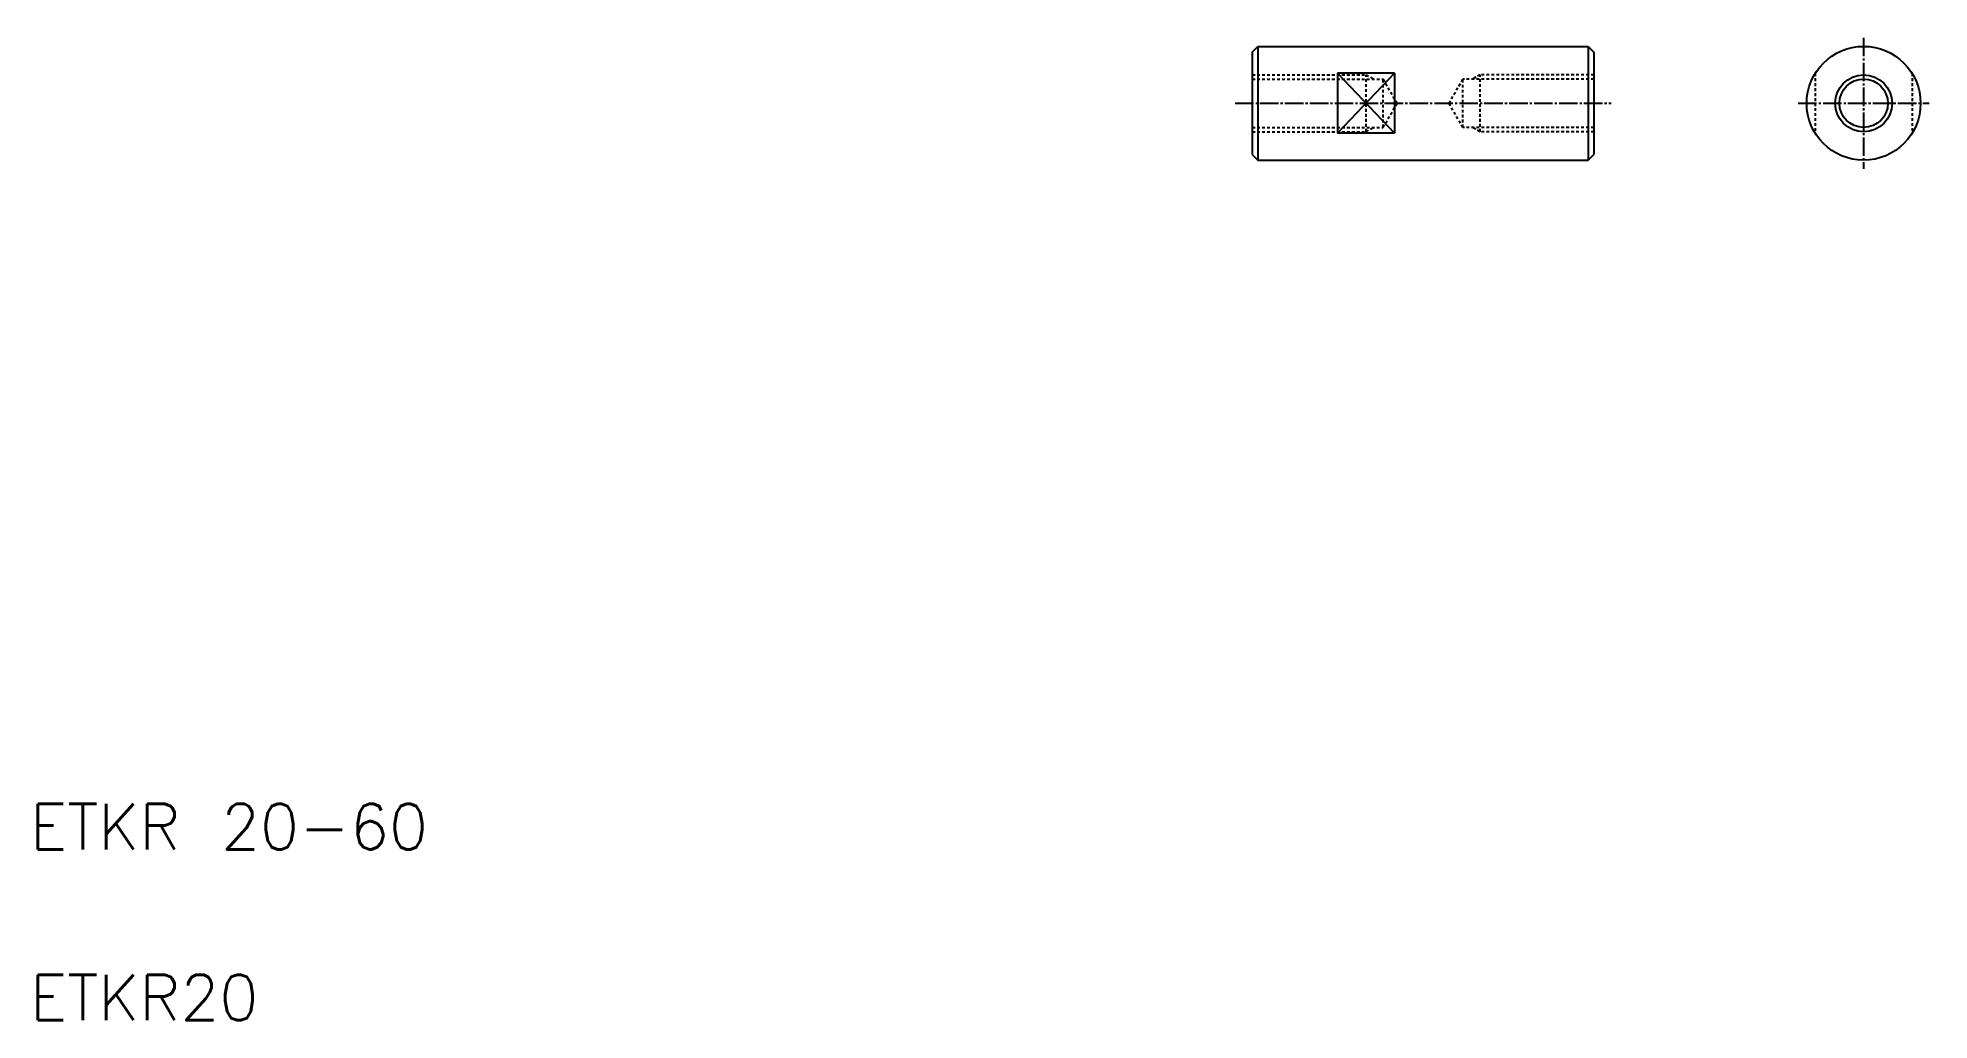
# Model space of a CAD drawing. Extents: x 21 to 353, y 20 to 193.
import ezdxf

# ---------------------------------------------------------------- set-up
doc = ezdxf.new("R2010")
doc.units = 0
doc.header["$LTSCALE"] = 0.25
doc.linetypes.add('CENTER', pattern=[17.5, 13, -1.5, 1.5, -1.5])
doc.linetypes.add('DASHED', pattern=[3.5, 2, -1.5])
doc.layers.get('0').update_dxf_attribs({"linetype": 'CONTINUOUS'})
doc.layers.add('CENTER', color=1, linetype='CENTER')
doc.styles.get("Standard").update_dxf_attribs({"font": 'txt', "height": 6.4, "bigfont": 'BIGFONT'})

msp = doc.modelspace()

# ---------------------------------------------------------------- linework, layer by layer
at = {"linetype": 'CONTINUOUS'}
for p, q in [((234.55, 190.1), (235.55, 191.1)), ((234.55, 190.1), (234.55, 172.1)), ((235.55, 191.1), (293.55, 191.1)), ((235.55, 191.1), (235.55, 171.1)), ((293.55, 191.1), (293.55, 171.1)), ((293.55, 191.1), (294.55, 190.1)), ((294.55, 190.1), (294.55, 172.1)), ((249.55, 186.37), (249.55, 175.84)), ((259.55, 186.37), (259.55, 175.84)), ((234.55, 172.1), (235.55, 171.1)), ((235.55, 171.1), (293.55, 171.1)), ((293.55, 171.1), (294.55, 172.1))]:
    msp.add_line(p, q, dxfattribs=at)
at = {"color": 3, "linetype": 'DASHED'}
for p, q in [((234.55, 186.1), (254.55, 186.1)), ((254.55, 176.1), (254.55, 186.1)), ((254.55, 186.1), (255.85, 185.35)), ((274.55, 186.1), (273.25, 185.35)), ((274.55, 176.1), (274.55, 186.1)), ((294.55, 186.1), (274.55, 186.1)), ((333.4, 186.37), (333.4, 175.84)), ((350.4, 186.37), (350.4, 175.84)), ((234.55, 185.35), (257.55, 185.35)), ((257.55, 176.85), (257.55, 185.35)), ((260, 181.1), (257.55, 185.35)), ((269.1, 181.1), (271.55, 185.35)), ((294.55, 185.35), (271.55, 185.35)), ((271.55, 176.85), (271.55, 185.35)), ((257.55, 176.85), (260, 181.1)), ((271.55, 176.85), (269.1, 181.1)), ((234.55, 176.85), (257.55, 176.85)), ((234.55, 176.1), (254.55, 176.1)), ((254.55, 176.1), (255.85, 176.85)), ((294.55, 176.85), (271.55, 176.85)), ((274.55, 176.1), (273.25, 176.85)), ((294.55, 176.1), (274.55, 176.1))]:
    msp.add_line(p, q, dxfattribs=at)
at = {"color": 3}
for p, q in [((249.55, 186.37), (259.55, 175.84)), ((259.55, 186.37), (249.55, 175.84))]:
    msp.add_line(p, q, dxfattribs=at)
for p, q in [((259.55, 186.37), (249.55, 186.37)), ((294.55, 185.6), (294.55, 185.6)), ((294.55, 181.1), (294.55, 181.1)), ((259.55, 175.84), (249.55, 175.84))]:
    msp.add_line(p, q)
at = {"linetype": 'CONTINUOUS'}
msp.add_circle((341.9, 181.1), 10, dxfattribs=at)
at = {"color": 3}
msp.add_circle((341.9, 181.1), 5, dxfattribs=at)
msp.add_circle((341.9, 181.1), 4.25)
at = {"layer": 'CENTER', "color": 1, "linetype": 'CENTER'}
for p, q in [((341.9, 192.6), (341.9, 169.6)), ((231.55, 181.1), (297.55, 181.1)), ((330.4, 181.1), (353.4, 181.1))]:
    msp.add_line(p, q, dxfattribs=at)

# ---------------------------------------------------------------- texts
for s, p in [('ETKR 20-60', (20, 50)), ('ETKR20', (20, 20))]:
    msp.add_text(s, height=8).set_placement(p)

doc.saveas('drawing.dxf')
